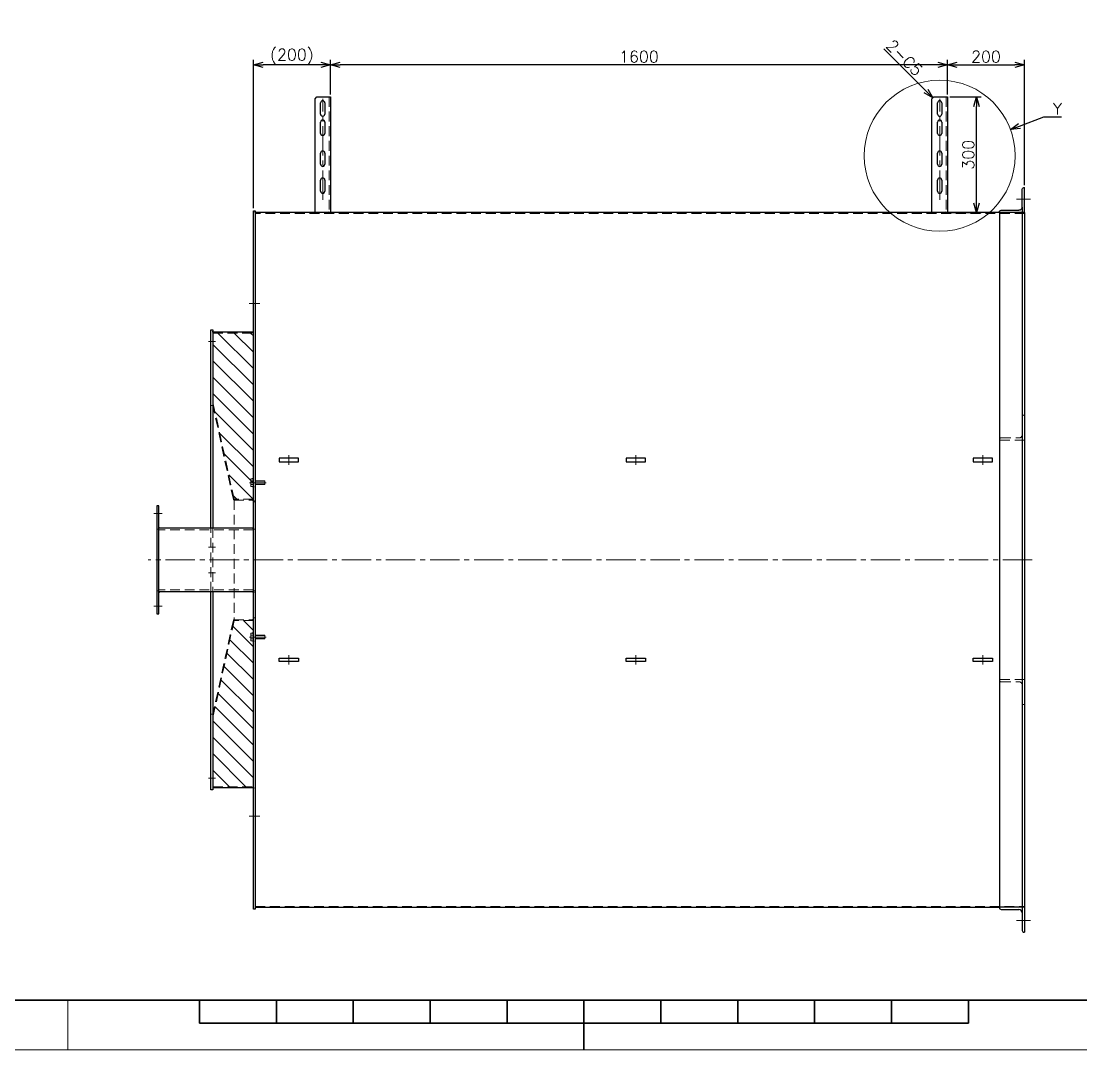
# Model space of a CAD drawing. Header units: millimetres. Extents: x 0 to 8282, y -48 to 5829.
# Drawn here: x 2811 to 5559, y 0 to 2666 of the extents above; entities that cross this region are included whole.
import ezdxf
from ezdxf import colors
from ezdxf.entities.mleader import LeaderData, LeaderLine
from ezdxf.math import Vec2, Vec3

# ---------------------------------------------------------------- set-up
doc = ezdxf.new("R2010")
doc.units = ezdxf.units.MM
doc.header["$LTSCALE"] = 4
doc.header["$PDMODE"] = 99
doc.header["$PDSIZE"] = 1
doc.linetypes.add('CENTER2', pattern=[28.575, 19.05, -3.175, 3.175, -3.175])
doc.linetypes.add('HIDDEN', pattern=[9.525, 6.35, -3.175])
for name, color, linetype, lineweight in [('01_NORMAL', 7, 'Continuous', 25), ('04_HIDDEN', 2, 'HIDDEN', 13), ('05_CENTER', 4, 'CENTER2', 13), ('08_DIM', 3, 'Continuous', 13), ('90_FRAME', 5, 'Continuous', 35)]:
    doc.layers.add(name, color=color, linetype=linetype, lineweight=lineweight)
doc.layers.add('10_DRAFT', color=8, linetype='Continuous', lineweight=0, plot=False)
doc.layers.add('91_BLANK', color=5, linetype='Continuous', lineweight=0, plot=False)
doc.styles.add('KSS_TXT', font='txt.shx', dxfattribs={"bigfont": 'extfont2.shx'})
doc.styles.add('KSS_TXT_L', font='txt.shx', dxfattribs={"height": 3, "bigfont": 'extfont2.shx'})
doc.styles.get("Standard").update_dxf_attribs({"font": 'txt.shx', "bigfont": 'extfont2.shx'})
doc.dimstyles.new('KSS_DIM', dxfattribs={"dimscale": 10, "dimtxt": 3, "dimasz": 2.5, "dimexe": 1.25, "dimexo": 0.625, "dimtad": 1, "dimdsep": 46, "dimtxsty": 'KSS_TXT', "dimblk": 'OPEN30', "dimcen": 0, "dimazin": 2, "dimtfac": 0.75, "dimtmove": 0, "dimatfit": 3, "dimldrblk": 'OPEN30', "dimfxl": 1.25, "dimtolj": 1, "dimarcsym": 0})
pattern_1 = [(315, (-3502.31, 30063.836), (21.213203, 21.213203), [])]

# ---------------------------------------------------------------- blocks, each defined once
blk = doc.blocks.new('A$C318E24B0_1_1_1')
at = {"color": 0}
for p, q in [((0, 0), (0, -65)), ((0, 0), (65, 0)), ((65, -2), (65, 0)), ((6, -61), (6, -14.5)), ((14.5, -6), (61, -6)), ((2, -65), (0, -65))]:
    blk.add_line(p, q, dxfattribs=at)
for centre, radius, start, end in [((14.5, -14.5), 8.5, 90, 180), ((61, -2), 4, 270, 0), ((2, -61), 4, 270, 0)]:
    blk.add_arc(centre, radius, start, end, dxfattribs=at)
blk = doc.blocks.new('A$C742A68D0_1_1_1')
at = {"color": 0}
for p, q in [((-9.8, 7), (9.8, 7)), ((-9.8, 0), (-9.8, 7)), ((-9.8, 0), (9.8, 0)), ((-4.9, 0), (-4.9, 7)), ((4.9, 0), (4.9, 7)), ((9.8, 0), (9.8, 7))]:
    blk.add_line(p, q, dxfattribs=at)
at = {"color": 0, "linetype": 'HIDDEN'}
for p, q in [((-5, -30), (-5, 0)), ((-4.2, -30), (-4.2, 0)), ((4.2, -30), (4.2, 0)), ((5, -30), (5, 0)), ((-5, -30), (5, -30))]:
    blk.add_line(p, q, dxfattribs=at)
at = {"color": 0, "linetype": 'CENTER2'}
blk.add_line((0, -33), (0, 10), dxfattribs=at)
at = {"layer": '10_DRAFT', "style": 'KSS_TXT_L'}
blk.add_text('BT-M10x30L', height=0.3, dxfattribs=at).set_placement((6.8, 6.7))
blk = doc.blocks.new('A$C6847E62C')
at = {"color": 0}
for p, q in [((-300, -35), (-300, 0)), ((-300, 0), (0, 0)), ((-284.5, -14.5), (-255.5, -14.5)), ((-255.5, -25.5), (-284.5, -25.5)), ((-234.5, -14.5), (-205.5, -14.5)), ((-205.5, -25.5), (-234.5, -25.5)), ((-154.5, -14.5), (-125.5, -14.5)), ((-125.5, -25.5), (-154.5, -25.5)), ((-84.5, -14.5), (-55.5, -14.5)), ((-55.5, -25.5), (-84.5, -25.5)), ((-295, -40), (-300, -35)), ((0, -40), (-295, -40))]:
    blk.add_line(p, q, dxfattribs=at)
at = {"color": 3}
for points in [[(0, 0), (-2, 0), (0, 2), (0, 2)], [(0, -3), (-2, -3), (0, -5), (0, -5)], [(0, -40), (-2, -40), (0, -42), (0, -42)]]:
    blk.add_lwpolyline(points, close=True, dxfattribs=at)
at = {"color": 0}
for centre, start, end in [((-284.5, -20), 90, 270), ((-255.5, -20), 270, 90), ((-234.5, -20), 90, 270), ((-205.5, -20), 270, 90), ((-154.5, -20), 90, 270), ((-125.5, -20), 270, 90), ((-84.5, -20), 90, 270), ((-55.5, -20), 270, 90)]:
    blk.add_arc(centre, 5.5, start, end, dxfattribs=at)
at = {"layer": '04_HIDDEN'}
blk.add_line((-300, -3), (0, -3), dxfattribs=at)
at = {"layer": '05_CENTER'}
blk.add_line((-33.4, -20), (-295, -20), dxfattribs=at)
blk = doc.blocks.new('_Open30')
at = {"color": 0, "linetype": 'ByBlock', "lineweight": -2}
for p, q in [((-1, 0.27), (0, 0)), ((0, 0), (-1, -0.27)), ((0, 0), (-1, 0))]:
    blk.add_line(p, q, dxfattribs=at)
blk = doc.blocks.new('*D253')
at = {"layer": '08_DIM', "color": 0, "lineweight": -2, "transparency": 16777216}
for p, q in [((5213, 2476.1), (5213, 2565.5)), ((5413, 2241.1), (5413, 2565.5)), ((5238, 2553), (5388, 2553))]:
    blk.add_line(p, q, dxfattribs=at)
at = {"layer": 'Defpoints', "color": 0, "transparency": 16777216}
for p in [(5413, 2553), (5213, 2469.8), (5413, 2234.8)]:
    blk.add_point(p, dxfattribs=at)
at = {"layer": '08_DIM', "color": 0, "lineweight": -2, "transparency": 16777216, "xscale": 25, "yscale": 25, "zscale": 25, "rotation": 180}
blk.add_blockref('_Open30', (5213, 2553), dxfattribs=at)
at = {"layer": '08_DIM', "color": 0, "lineweight": -2, "transparency": 16777216, "xscale": 25, "yscale": 25, "zscale": 25}
blk.add_blockref('_Open30', (5413, 2553), dxfattribs=at)
at = {"layer": '08_DIM', "color": 0, "transparency": 16777216, "insert": (5313, 2574.2), "char_height": 30, "attachment_point": 5, "style": 'KSS_TXT'}
blk.add_mtext('\\A1;200', dxfattribs=at)
blk = doc.blocks.new('*D254')
at = {"layer": '08_DIM', "color": 0, "lineweight": -2, "transparency": 16777216}
for p, q in [((3613, 2476.1), (3613, 2565.5)), ((5213, 2476.1), (5213, 2565.5)), ((5188, 2553), (3638, 2553))]:
    blk.add_line(p, q, dxfattribs=at)
at = {"layer": 'Defpoints', "color": 0, "transparency": 16777216}
for p in [(3613, 2553), (3613, 2469.8), (5213, 2469.8)]:
    blk.add_point(p, dxfattribs=at)
at = {"layer": '08_DIM', "color": 0, "lineweight": -2, "transparency": 16777216, "xscale": 25, "yscale": 25, "zscale": 25, "rotation": 180}
blk.add_blockref('_Open30', (3613, 2553), dxfattribs=at)
at = {"layer": '08_DIM', "color": 0, "lineweight": -2, "transparency": 16777216, "xscale": 25, "yscale": 25, "zscale": 25}
blk.add_blockref('_Open30', (5213, 2553), dxfattribs=at)
at = {"layer": '08_DIM', "color": 0, "transparency": 16777216, "insert": (4413, 2574.2), "char_height": 30, "attachment_point": 5, "style": 'KSS_TXT'}
blk.add_mtext('\\A1;1600', dxfattribs=at)
blk = doc.blocks.new('*D255')
at = {"layer": '08_DIM', "color": 0, "lineweight": -2, "transparency": 16777216}
for p, q in [((3413, 2181.1), (3413, 2565.5)), ((3613, 2476.1), (3613, 2565.5)), ((3588, 2553), (3438, 2553))]:
    blk.add_line(p, q, dxfattribs=at)
at = {"layer": 'Defpoints', "color": 0, "transparency": 16777216}
for p in [(3413, 2553), (3613, 2469.8), (3413, 2174.8)]:
    blk.add_point(p, dxfattribs=at)
at = {"layer": '08_DIM', "color": 0, "lineweight": -2, "transparency": 16777216, "xscale": 25, "yscale": 25, "zscale": 25, "rotation": 180}
blk.add_blockref('_Open30', (3413, 2553), dxfattribs=at)
at = {"layer": '08_DIM', "color": 0, "lineweight": -2, "transparency": 16777216, "xscale": 25, "yscale": 25, "zscale": 25}
blk.add_blockref('_Open30', (3613, 2553), dxfattribs=at)
at = {"layer": '08_DIM', "color": 0, "transparency": 16777216, "insert": (3513, 2574.2), "char_height": 30, "attachment_point": 5, "style": 'KSS_TXT'}
blk.add_mtext('\\A1;(200)', dxfattribs=at)
blk = doc.blocks.new('*D256')
at = {"layer": '08_DIM', "color": 0, "lineweight": -2, "transparency": 16777216}
for p, q in [((5219.2, 2469.8), (5300.7, 2469.8)), ((5288.2, 2194.8), (5288.2, 2444.8)), ((5219.2, 2169.8), (5300.7, 2169.8))]:
    blk.add_line(p, q, dxfattribs=at)
at = {"layer": 'Defpoints', "color": 0, "transparency": 16777216}
for p in [(5213, 2469.8), (5288.2, 2469.8), (5213, 2169.8)]:
    blk.add_point(p, dxfattribs=at)
at = {"layer": '08_DIM', "color": 0, "lineweight": -2, "transparency": 16777216, "xscale": 25, "yscale": 25, "zscale": 25}
for p, rotation in [((5288.2, 2469.8), 90), ((5288.2, 2169.8), 270)]:
    blk.add_blockref('_Open30', p, dxfattribs=dict(at, rotation=rotation))
at = {"layer": '08_DIM', "color": 0, "transparency": 16777216, "insert": (5267, 2319.8), "char_height": 30, "attachment_point": 5, "rotation": 90, "style": 'KSS_TXT'}
blk.add_mtext('\\A1;300', dxfattribs=at)

msp = doc.modelspace()

# ---------------------------------------------------------------- hatches: boundary and pattern name
h = msp.add_hatch()
h.set_pattern_fill('_USER', color=3, scale=30, angle=315, pattern_type=0)
h.set_pattern_definition(pattern_1)
h.paths.add_polyline_path([(3412.9915, 1426.8347), (3412.9915, 1426.8347), (3412.9915, 1857.8371), (3307.9915, 1857.8371), (3307.9915, 1669.8347), (3309.9491, 1670.2449), (3362.9915, 1426.8347), (3362.9915, 1426.8347)])
h = msp.add_hatch()
h.set_pattern_fill('_USER', color=3, scale=30, angle=45, pattern_type=0)
h.set_pattern_definition(pattern_1)
h.paths.add_polyline_path([(3412.9915, 1112.8347), (3412.9915, 1112.8347), (3412.9915, 681.8323), (3307.9915, 681.8323), (3307.9915, 869.8347), (3309.9491, 869.4246), (3362.9915, 1112.8347), (3362.9915, 1112.8347)])

# ---------------------------------------------------------------- linework, layer by layer
at = {"color": 0}
for p, q in [((5172.9915, 2464.8347), (5177.9915, 2469.8347)), ((5172.9915, 2169.8347), (5172.9915, 2464.8347)), ((5177.9915, 2469.8347), (5212.9915, 2469.8347)), ((5187.4915, 2425.3347), (5187.4915, 2454.3347)), ((5198.4915, 2454.3347), (5198.4915, 2425.3347)), ((5212.9915, 2469.8347), (5212.9915, 2169.8347)), ((5187.4915, 2375.3347), (5187.4915, 2404.3347)), ((5198.4915, 2404.3347), (5198.4915, 2375.3347)), ((5187.4915, 2295.3347), (5187.4915, 2324.3347)), ((5198.4915, 2324.3347), (5198.4915, 2295.3347)), ((5187.4915, 2225.3347), (5187.4915, 2254.3347)), ((5198.4915, 2254.3347), (5198.4915, 2225.3347)), ((5406.9915, 2184.3347), (5406.9915, 355.3347)), ((5347.9915, 2169.8347), (3417.9915, 2169.8347)), ((5347.9915, 2169.8347), (5347.9915, 369.8347)), ((5412.9915, 2169.8347), (5412.9915, 369.8347)), ((3412.9915, 1859.8371), (3307.9915, 1859.8371)), ((3412.9915, 1352.4347), (3167.9915, 1352.4347)), ((3412.9915, 1187.2347), (3167.9915, 1187.2347)), ((3307.9915, 679.8323), (3412.9915, 679.8323)), ((3417.9915, 369.8347), (5347.9915, 369.8347))]:
    msp.add_line(p, q, dxfattribs=at)
for points in [[(3417.9915, 2174.8347), (3417.9915, 364.8347), (3412.9915, 364.8347), (3412.9915, 2174.8347)], [(3529.9915, 1524.3347), (3529.9915, 1533.3347), (3479.9915, 1533.3347), (3479.9915, 1524.3347)], [(4429.9915, 1524.3347), (4429.9915, 1533.3347), (4379.9915, 1533.3347), (4379.9915, 1524.3347)], [(5329.9915, 1524.3347), (5329.9915, 1533.3347), (5279.9915, 1533.3347), (5279.9915, 1524.3347)], [(3167.9915, 1129.8347), (3167.9915, 1409.8347), (3162.9915, 1409.8347), (3162.9915, 1129.8347)], [(3529.9915, 1015.3347), (3529.9915, 1006.3347), (3479.9915, 1006.3347), (3479.9915, 1015.3347)], [(4429.9915, 1015.3347), (4429.9915, 1006.3347), (4379.9915, 1006.3347), (4379.9915, 1015.3347)], [(5329.9915, 1015.3347), (5329.9915, 1006.3347), (5279.9915, 1006.3347), (5279.9915, 1015.3347)]]:
    msp.add_lwpolyline(points, close=True, dxfattribs=at)
at = {"color": 3}
for points in [[(3417.9915, 2169.8347), (3417.9915, 2172.3347), (3417.9915, 2172.3347), (3420.4915, 2169.8347)], [(5172.9915, 2169.8347), (5172.9915, 2171.8347), (5170.9915, 2169.8347), (5170.9915, 2169.8347)], [(5209.9915, 2169.8347), (5209.9915, 2171.8347), (5207.9915, 2169.8347), (5207.9915, 2169.8347)], [(5212.9915, 2169.8347), (5212.9915, 2171.8347), (5214.9915, 2169.8347), (5214.9915, 2169.8347)], [(3307.9915, 1859.8371), (3307.9915, 1862.3371), (3307.9915, 1862.3371), (3310.4915, 1859.8371)], [(3412.9915, 1859.8371), (3412.9915, 1862.3371), (3412.9915, 1862.3371), (3410.4915, 1859.8371)], [(3412.9915, 1479.6497), (3412.9915, 1481.6497), (3412.9915, 1481.6497), (3410.9915, 1479.6497)], [(3412.9915, 1460.0198), (3412.9915, 1458.0198), (3412.9915, 1458.0198), (3410.9915, 1460.0198)], [(3412.9915, 1424.8347), (3412.9915, 1422.3347), (3412.9915, 1422.3347), (3410.4915, 1424.8347)], [(3167.9915, 1352.4347), (3167.9915, 1354.9347), (3167.9915, 1354.9347), (3170.4915, 1352.4347)], [(3412.9915, 1352.4347), (3412.9915, 1354.9347), (3412.9915, 1354.9347), (3410.4915, 1352.4347)], [(3167.9915, 1187.2347), (3167.9915, 1184.7347), (3167.9915, 1184.7347), (3170.4915, 1187.2347)], [(3412.9915, 1187.2347), (3412.9915, 1184.7347), (3412.9915, 1184.7347), (3410.4915, 1187.2347)], [(3412.9915, 1114.8347), (3412.9915, 1117.3347), (3412.9915, 1117.3347), (3410.4915, 1114.8347)], [(3412.9915, 1079.6497), (3412.9915, 1081.6497), (3412.9915, 1081.6497), (3410.9915, 1079.6497)], [(3412.9915, 1060.0198), (3412.9915, 1058.0198), (3412.9915, 1058.0198), (3410.9915, 1060.0198)], [(3307.9915, 679.8323), (3307.9915, 677.3323), (3307.9915, 677.3323), (3310.4915, 679.8323)], [(3412.9915, 679.8323), (3412.9915, 677.3323), (3412.9915, 677.3323), (3410.4915, 679.8323)], [(3417.9915, 369.8347), (3417.9915, 367.3347), (3417.9915, 367.3347), (3420.4915, 369.8347)]]:
    msp.add_lwpolyline(points, close=True, dxfattribs=at)
at = {"color": 0}
for points in [[(3302.9915, 1352.4347), (3302.9915, 1865.8347), (3307.9915, 1865.8347), (3307.9915, 1352.4347)], [(3307.9915, 1187.2347), (3307.9915, 673.8347), (3302.9915, 673.8347), (3302.9915, 1187.2347)]]:
    msp.add_lwpolyline(points, dxfattribs=at)
for centre, start, end in [((5192.9915, 2454.3347), 0, 180), ((5192.9915, 2425.3347), 180, 0), ((5192.9915, 2404.3347), 0, 180), ((5192.9915, 2375.3347), 180, 0), ((5192.9915, 2324.3347), 0, 180), ((5192.9915, 2295.3347), 180, 0), ((5192.9915, 2254.3347), 0, 180), ((5192.9915, 2225.3347), 180, 0)]:
    msp.add_arc(centre, 5.5, start, end, dxfattribs=at)
at = {"layer": '04_HIDDEN'}
for p, q in [((5209.9915, 2469.8347), (5209.9915, 2169.8347)), ((5412.9915, 2167.8347), (3417.9915, 2167.8347)), ((3307.9915, 1857.8371), (3412.9915, 1857.8371)), ((3302.9915, 1669.8347), (3307.9915, 1669.8347)), ((3307.9915, 1669.8347), (3309.9491, 1670.2449)), ((3361.0374, 1426.4089), (3307.9915, 1669.8347)), ((3362.9915, 1426.8347), (3309.9457, 1670.2606)), ((3361.0374, 1426.4089), (3362.9915, 1426.8347)), ((3362.9915, 1424.8347), (3362.9915, 1114.8347)), ((3417.9915, 1419.8347), (3412.9915, 1419.8347)), ((3167.9915, 1349.8347), (3162.9915, 1349.8347)), ((3412.9915, 1347.4347), (3167.9915, 1347.4347)), ((3417.9915, 1349.8347), (3412.9915, 1349.8347)), ((3167.9915, 1189.8347), (3162.9915, 1189.8347)), ((3412.9915, 1192.2347), (3167.9915, 1192.2347)), ((3417.9915, 1189.8347), (3412.9915, 1189.8347)), ((3361.0374, 1113.2606), (3307.9915, 869.8347)), ((3362.9915, 1112.8347), (3309.9457, 869.4089)), ((3361.0374, 1113.2606), (3362.9915, 1112.8347)), ((3417.9915, 1119.8347), (3412.9915, 1119.8347)), ((3302.9915, 869.8347), (3307.9915, 869.8347)), ((3307.9915, 869.8347), (3309.9491, 869.4246)), ((3307.9915, 681.8323), (3412.9915, 681.8323)), ((3417.9915, 371.8347), (5412.9915, 371.8347))]:
    msp.add_line(p, q, dxfattribs=at)
for points in [[(3412.9915, 1424.8347), (3412.9915, 1426.8347), (3362.9915, 1426.8347), (3362.9915, 1424.8347)], [(3412.9915, 1114.8347), (3412.9915, 1112.8347), (3362.9915, 1112.8347), (3362.9915, 1114.8347)]]:
    msp.add_lwpolyline(points, close=True, dxfattribs=at)
for points in [[(3302.9915, 1187.2347), (3302.9915, 1352.4347)], [(3307.9915, 1352.4347), (3307.9915, 1187.2347)]]:
    msp.add_lwpolyline(points, dxfattribs=at)
at = {"layer": '05_CENTER'}
for p, q in [((5192.9915, 2203.255), (5192.9915, 2464.8251)), ((5428.213, 2204.8347), (5391.7433, 2204.8347)), ((3429.8729, 1934.5151), (3401.9568, 1934.5151)), ((3296.6012, 1835.6614), (3314.3681, 1835.6614)), ((3504.9915, 1541.2368), (3504.9915, 1516.5812)), ((4404.9915, 1541.2368), (4404.9915, 1516.5812)), ((5304.9915, 1541.2368), (5304.9915, 1516.5812)), ((3176.5972, 1389.8347), (3154.5589, 1389.8347)), ((3296.6012, 1303.0791), (3314.3681, 1303.0791)), ((5433.2047, 1269.8347), (3139.9685, 1269.8347)), ((3296.6012, 1236.5904), (3314.3681, 1236.5904)), ((3176.5972, 1149.8347), (3154.5589, 1149.8347)), ((3504.9915, 998.4327), (3504.9915, 1023.0883)), ((4404.9915, 998.4327), (4404.9915, 1023.0883)), ((5304.9915, 998.4327), (5304.9915, 1023.0883)), ((3296.6012, 704.0081), (3314.3681, 704.0081)), ((3429.8729, 605.1543), (3401.9568, 605.1543)), ((5428.213, 334.8347), (5391.7433, 334.8347))]:
    msp.add_line(p, q, dxfattribs=at)
at = {"layer": '08_DIM'}
msp.add_circle((5192.9915, 2317.3347), 195.7933, dxfattribs=at)
for centre, radius, start, end in [((3307.9915, 1669.8347), 2.0001, 11.8334362, 90), ((3362.9915, 1426.8347), 2, 192.2933589, 270), ((3362.9915, 1112.8347), 2, 90, 167.7066411), ((3307.9915, 869.8347), 2.0001, 270, 348.1665638)]:
    msp.add_arc(centre, radius, start, end, dxfattribs=at)
at = {"layer": '90_FRAME', "color": 4, "lineweight": 13}
msp.add_line((2931.7561, 0), (2931.7561, 129.0398), dxfattribs=at)
at = {"layer": '90_FRAME'}
for p, q in [((3273.3527, 69.2155), (3273.3527, 129.0398)), ((3472.767, 69.2155), (3472.767, 129.0398)), ((3672.1813, 69.2155), (3672.1813, 129.0398)), ((3871.5956, 69.2155), (3871.5956, 129.0398)), ((4071.0099, 69.2155), (4071.0099, 129.0398)), ((4270.4242, 0), (4270.4242, 129.0398)), ((4469.8385, 69.2155), (4469.8385, 129.0398)), ((4669.2527, 69.2155), (4669.2527, 129.0398)), ((4868.667, 69.2155), (4868.667, 129.0398)), ((5068.0813, 69.2155), (5068.0813, 129.0398)), ((5267.4956, 69.2155), (5267.4956, 129.0398)), ((3273.3527, 69.2155), (5267.4956, 69.2155))]:
    msp.add_line(p, q, dxfattribs=at)
msp.add_lwpolyline([(388.459, 129.0398), (8152.3893, 129.0398), (8152.3893, 5679.5787), (388.459, 5679.5787)], close=True, dxfattribs=at)
at = {"layer": '91_BLANK'}
msp.add_lwpolyline([(0, 0), (8282.0086, 0), (8282.0086, 5829.198), (0, 5829.198)], close=True, dxfattribs=at)

# ---------------------------------------------------------------- block references
at = {"color": 0, "xscale": -1, "rotation": 270}
msp.add_blockref('A$C318E24B0_1_1_1', (5412.9915, 2169.8347), dxfattribs=at)
at = {"color": 0, "rotation": 270}
msp.add_blockref('A$C318E24B0_1_1_1', (5412.9915, 369.8347), dxfattribs=at)
at = {"layer": '01_NORMAL', "rotation": 270}
msp.add_blockref('A$C6847E62C', (3612.9915, 2169.8347), dxfattribs=at)
at = {"layer": '04_HIDDEN', "xscale": -1, "rotation": 270}
msp.add_blockref('A$C318E24B0_1_1_1', (5412.9915, 1579.8347), dxfattribs=at)
at = {"layer": '04_HIDDEN'}
for name, p, rotation in [('A$C742A68D0_1_1_1', (3412.9915, 1469.8347), 89.99999999999999), ('A$C742A68D0_1_1_1', (3412.9915, 1069.8347), 89.99999999999999), ('A$C318E24B0_1_1_1', (5412.9915, 959.8347), 270)]:
    msp.add_blockref(name, p, dxfattribs=dict(at, rotation=rotation))

# ---------------------------------------------------------------- texts
at = {"layer": '08_DIM', "insert": (5130.481, 2521.184), "char_height": 30, "attachment_point": 9, "rotation": 315, "style": 'KSS_TXT_L'}
msp.add_mtext('2-C5', dxfattribs=at)

# ---------------------------------------------------------------- dimensions: what is measured, and where the dimension line sits
at = {"layer": '08_DIM'}
dim = msp.add_linear_dim(base=(3412.9915, 2552.9841), p1=(3612.9915, 2469.8347), p2=(3412.9915, 2174.8347), text='(<>)', dimstyle='KSS_DIM', dxfattribs=at)
dim.commit()
dim.dimension.update_dxf_attribs({"geometry": '*D255', "text_midpoint": (3512.9915, 2574.2341)})
for base, p2, picture, middle in [((3612.9915, 2552.9841), (3612.9915, 2469.8347), '*D254', (4412.9915, 2574.2341)), ((5412.9915, 2552.9841), (5412.9915, 2234.8347), '*D253', (5312.9915, 2574.2341))]:
    dim = msp.add_linear_dim(base=base, p1=(5212.9915, 2469.8347), p2=p2, dimstyle='KSS_DIM', dxfattribs=at)
    dim.commit()
    dim.dimension.update_dxf_attribs({"geometry": picture, "text_midpoint": middle})
dim = msp.add_linear_dim(base=(5288.2493, 2469.8347), p1=(5212.9915, 2169.8347), p2=(5212.9915, 2469.8347), angle=90, dimstyle='KSS_DIM', dxfattribs=at)
dim.commit()
dim.dimension.update_dxf_attribs({"geometry": '*D256', "text_midpoint": (5266.9993, 2319.8347)})

# ---------------------------------------------------------------- leaders
at = {"layer": '08_DIM', "annotation_type": 0, "has_hookline": 1, "hookline_direction": 1, "text_width": 110, "horizontal_direction": (0.707107, -0.707107, 0)}
msp.add_leader([(5175.4915, 2467.3347), (5130.481, 2512.3452)], dimstyle='KSS_DIM', dxfattribs=at)
at = {"layer": '08_DIM'}
ml = msp.add_multileader_mtext('Standard', dxfattribs=at)
ml.set_content('Y', color=256)
ml.set_leader_properties()
ml.set_arrow_properties(name='OPEN30')
ml.build(insert=Vec2(0, 0))
ml.multileader.update_dxf_attribs({"text_left_attachment_type": 6, "text_right_attachment_type": 6, "dogleg_length": 0.36, "arrow_head_size": 25, "scale": 10})
ctx = ml.context
ctx.base_point, ctx.scale, ctx.char_height, ctx.arrow_head_size, ctx.landing_gap_size, ctx.plane_origin = Vec3(5466.851, 2417.9231), 10, 30, 25, 20, Vec3(5619.3736, 2555.0514)
ctx.left_attachment, ctx.right_attachment = 6, 6
notes = []
notes.append((ctx, [(0, (1, 1, 0), (5463.251, 2417.9231), (1, 0), 3.6, [(0, [(5376.4873, 2385.6304)], 0, [])])]))
ctx.mtext.insert, ctx.mtext.flow_direction = Vec3(5486.851, 2453.9231), 5
for ctx, leaders in notes:
    for number, flags, end, landing, length, lines in leaders:
        leader = LeaderData()
        leader.index, (leader.has_last_leader_line, leader.has_dogleg_vector, leader.attachment_direction) = number, flags
        leader.last_leader_point, leader.dogleg_vector, leader.dogleg_length = Vec3(end), Vec3(landing), length
        for number, points, colour, breaks in lines:
            line = LeaderLine()
            line.index, line.vertices, line.color, line.breaks = number, Vec3.list(points), colors.encode_raw_color(colour), breaks
            leader.lines.append(line)
        ctx.leaders.append(leader)

doc.saveas('drawing.dxf')
